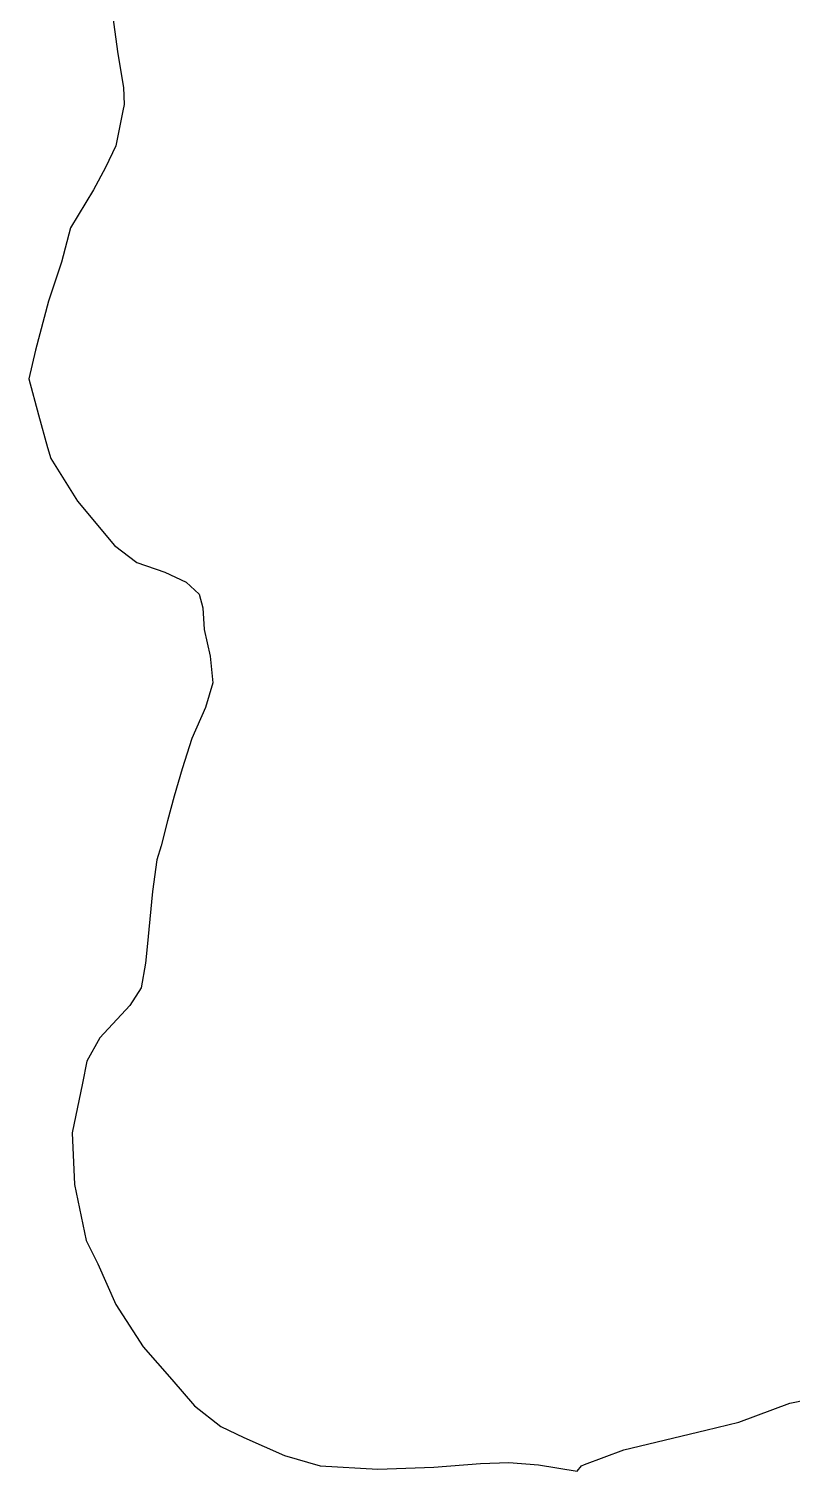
# Model space of a CAD drawing. Header units: metres. Extents: x 261539 to 287678, y 2099809 to 2213332.
# Drawn here: x 276588 to 280160, y 2099809 to 2106564 of the extents above; entities that cross this region are included whole.
import ezdxf

# ---------------------------------------------------------------- set-up
doc = ezdxf.new("R2010")
doc.units = ezdxf.units.M
doc.layers.add('DISTRICT BOUNDRY', color=86, linetype='Continuous')

msp = doc.modelspace()

# ---------------------------------------------------------------- linework, layer by layer
at = {"layer": 'DISTRICT BOUNDRY'}
msp.add_polyline3d([(276950.4, 2106836.9, 0), (277003.7, 2106445.9, 0), (277031.2, 2106288.5, 0), (277034, 2106209.4, 0), (277028.1, 2106180, 0), (277028.1, 2106180, 0), (276995.3, 2106016.3, 0), (276946.2, 2105914.7, 0), (276890.1, 2105809.5, 0), (276782.7, 2105631.8, 0), (276740.1, 2105470.2, 0), (276679.8, 2105288.4, 0), (276618.4, 2105059, 0), (276587.6, 2104924.5, 0), (276632.8, 2104755.7, 0), (276674.1, 2104602.9, 0), (276689.9, 2104551, 0), (276815.9, 2104352, 0), (276988.5, 2104143.9, 0), (277093.4, 2104064.3, 0), (277224, 2104018.4, 0), (277324.1, 2103971.8, 0), (277385.2, 2103916.3, 0), (277401.3, 2103852.4, 0), (277407.8, 2103750.3, 0), (277436, 2103626, 0), (277448.7, 2103501.4, 0), (277414.3, 2103385, 0), (277350.6, 2103239.7, 0), (277305.4, 2103098, 0), (277267.6, 2102970.5, 0), (277236.6, 2102854.6, 0), (277206.2, 2102737.7, 0), (277186.8, 2102672.4, 0), (277166.2, 2102523, 0), (277140.6, 2102264.4, 0), (277133.8, 2102187.8, 0), (277113.9, 2102071.9, 0), (277060.1, 2101990.3, 0), (276920.4, 2101837.8, 0), (276858.4, 2101728.1, 0), (276838.3, 2101625.3, 0), (276790.5, 2101392.5, 0), (276800.8, 2101151.3, 0), (276856.3, 2100889.5, 0), (276910.4, 2100780.4, 0), (276995.4, 2100588.4, 0), (277122.9, 2100390.4, 0), (277256.5, 2100238, 0), (277363.4, 2100114.9, 0), (277486.4, 2100018.4, 0), (277594.1, 2099966.9, 0), (277784.1, 2099882.6, 0), (277950.8, 2099833.1, 0), (278220.8, 2099818.6, 0), (278483.5, 2099826.7, 0), (278701.1, 2099844.8, 0), (278834.7, 2099848.5, 0), (278972.5, 2099838.8, 0), (279153.3, 2099808.7, 0), (279173.6, 2099833.5, 0), (279188.8, 2099839.2, 0), (279373.1, 2099908, 0), (279756.7, 2100001.2, 0), (279910.6, 2100038.8, 0), (280150.1, 2100126.7, 0), (280417.4, 2100181.3, 0)], dxfattribs=at)

doc.saveas('drawing.dxf')
